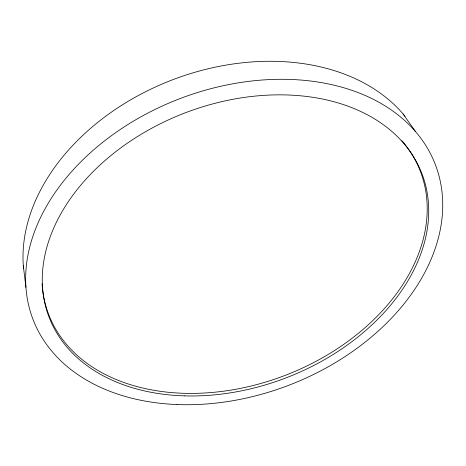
<?xml version="1.0" encoding="UTF-8"?>
<svg xmlns="http://www.w3.org/2000/svg" width="466" height="466" viewBox="0 0 466 466"><rect width="100%" height="100%" fill="white"/><g stroke="black" fill="none" stroke-linecap="round" stroke-linejoin="round"><path stroke-width="0.7" d="M403.084 113.96L415.561 131.662M23.3 265.777L25.939 287.301M23.55 268.742A210.323 153.046 -21.1 0 1 168.453 81.399A210.323 153.046 -21.1 0 1 404.983 116.226M401.902 140.738A199.139 141.769 -21.1 0 1 288.163 374.21A199.139 141.769 -21.1 0 1 42.074 283.695M176.934 404.54A215.548 153.302 -21.1 0 0 436.467 167.632A215.548 153.302 -21.1 0 0 89.152 153.873A215.548 153.302 -21.1 0 0 176.934 404.54M184.641 395.873A199.757 141.786 -21.1 0 0 422.359 174.826A199.757 141.786 -21.1 0 0 99.474 165.523A199.757 141.786 -21.1 0 0 184.641 395.873"/></g></svg>
